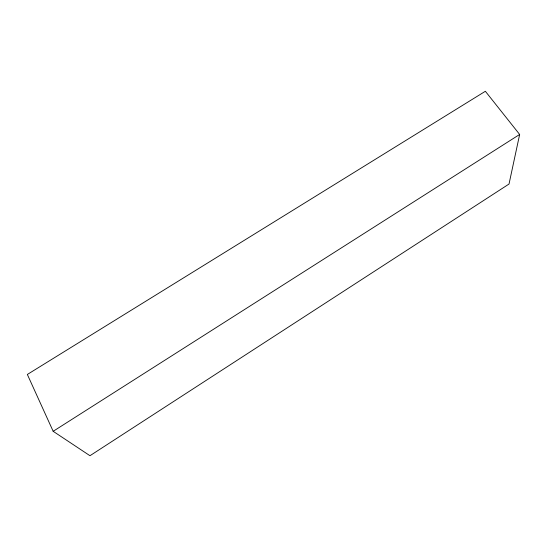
<?xml version="1.0" encoding="UTF-8"?>
<svg xmlns="http://www.w3.org/2000/svg" width="547" height="547" viewBox="0 0 547 547"><rect width="100%" height="100%" fill="white"/><g stroke="black" fill="none" stroke-linecap="round" stroke-linejoin="round"><path stroke-width="0.82" d="M519.65 134.459L509.025 184.031L89.968 455.719L53.168 431.303L27.35 374.463L485.36 91.281L519.65 134.459L53.168 431.303"/></g></svg>
